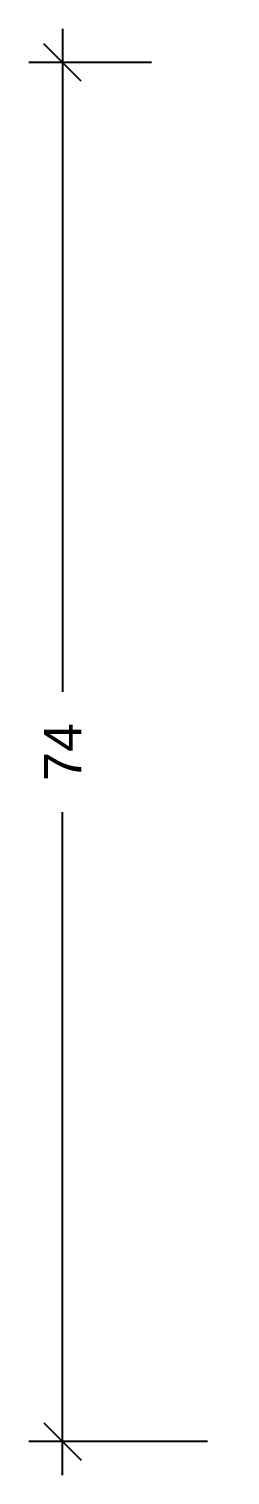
# Model space of a CAD drawing. Header units: centimetres. Extents: x -24360 to -13595, y -748 to 3696.
# Drawn here: x -19023.4 to -19012.6, y 764.6 to 842.2 of the extents above; entities that cross this region are included whole.
import ezdxf

# ---------------------------------------------------------------- set-up
doc = ezdxf.new("R2010")
doc.units = ezdxf.units.CM
doc.linetypes.add('CONTINUA', pattern=[0])
doc.layers.get('0').update_dxf_attribs({"lineweight": 13})
doc.layers.add('quote', color=250, linetype='Continuous', lineweight=9)
doc.styles.add('ARIAL', font='arial.ttf')
doc.dimstyles.new('TICK_36', dxfattribs={"dimtxt": 2, "dimasz": 2, "dimexe": 1.8, "dimexo": 1.2, "dimgap": 1.8, "dimtad": 0, "dimdec": 0, "dimlfac": 0.1, "dimzin": 0, "dimdsep": 46, "dimtxsty": 'ARIAL', "dimblk": 'OBLIQUE', "dimcen": 1.8, "dimdle": 1.8, "dimclrd": 256, "dimclrt": 256, "dimadec": 0, "dimazin": 0, "dimtfac": 1, "dimtdec": 0, "dimtmove": 1, "dimatfit": 3, "dimldrblk": 'OPEN90', "dimfxl": 1, "dimtfill": 1, "dimtolj": 1, "dimtzin": 0, "dimarcsym": 0})

# ---------------------------------------------------------------- blocks, each defined once
blk = doc.blocks.new('_Oblique')
at = {"color": 0, "linetype": 'ByBlock', "lineweight": -2}
blk.add_line((-0.5, -0.5), (0.5, 0.5), dxfattribs=at)
blk = doc.blocks.new('*D61')
at = {"layer": 'Defpoints', "color": 0, "linetype": 'CONTINUA', "ltscale": 0.02, "transparency": 16777216}
for p in [(-19015.647, 840.385), (-19021.61, 766.385), (-19012.647, 766.385)]:
    blk.add_point(p, dxfattribs=at)
at = {"layer": 'quote', "linetype": 'CONTINUA', "lineweight": -2, "ltscale": 0.02, "transparency": 16777216}
for p, q in [((-19021.61, 842.185), (-19021.61, 806.606)), ((-19021.61, 764.585), (-19021.61, 800.165))]:
    blk.add_line(p, q, dxfattribs=at)
at = {"layer": 'quote', "color": 0, "linetype": 'CONTINUA', "lineweight": -2, "ltscale": 0.02, "transparency": 16777216}
for p, q in [((-19016.847, 840.385), (-19023.41, 840.385)), ((-19013.847, 766.385), (-19023.41, 766.385))]:
    blk.add_line(p, q, dxfattribs=at)
at = {"layer": 'quote', "linetype": 'CONTINUA', "lineweight": -2, "ltscale": 0.02, "transparency": 16777216, "xscale": 2, "yscale": 2, "zscale": 2}
for p, rotation in [((-19021.61, 840.385), 90), ((-19021.61, 766.385), 270)]:
    blk.add_blockref('_Oblique', p, dxfattribs=dict(at, rotation=rotation))
at = {"layer": 'quote', "linetype": 'CONTINUA', "ltscale": 0.02, "transparency": 16777216, "insert": (-19021.61, 803.385), "char_height": 2, "attachment_point": 5, "rotation": 90, "style": 'ARIAL', "bg_fill": 3, "box_fill_scale": 1.1, "bg_fill_color": 256, "bg_fill_true_color": 13158600, "bg_fill_transparency": 0}
blk.add_mtext('\\A1;74', dxfattribs=at)
blk = doc.blocks.new('_Open90')
at = {"color": 0, "linetype": 'ByBlock', "lineweight": -2}
for p, q in [((-0.5, 0.5), (0, 0)), ((0, 0), (-1, 0)), ((0, 0), (-0.5, -0.5))]:
    blk.add_line(p, q, dxfattribs=at)

msp = doc.modelspace()

# ---------------------------------------------------------------- dimensions: what is measured, and where the dimension line sits
at = {"layer": 'quote', "color": 6, "linetype": 'CONTINUA', "ltscale": 0.02}
dim = msp.add_linear_dim(base=(-19021.61, 766.385), p1=(-19015.647, 840.385), p2=(-19012.647, 766.385), angle=90, dimstyle='TICK_36', override={"dimlfac": -1}, dxfattribs=at)
dim.commit()
dim.dimension.update_dxf_attribs({"geometry": '*D61', "text_midpoint": (-19021.61, 803.385)})

doc.saveas('drawing.dxf')
